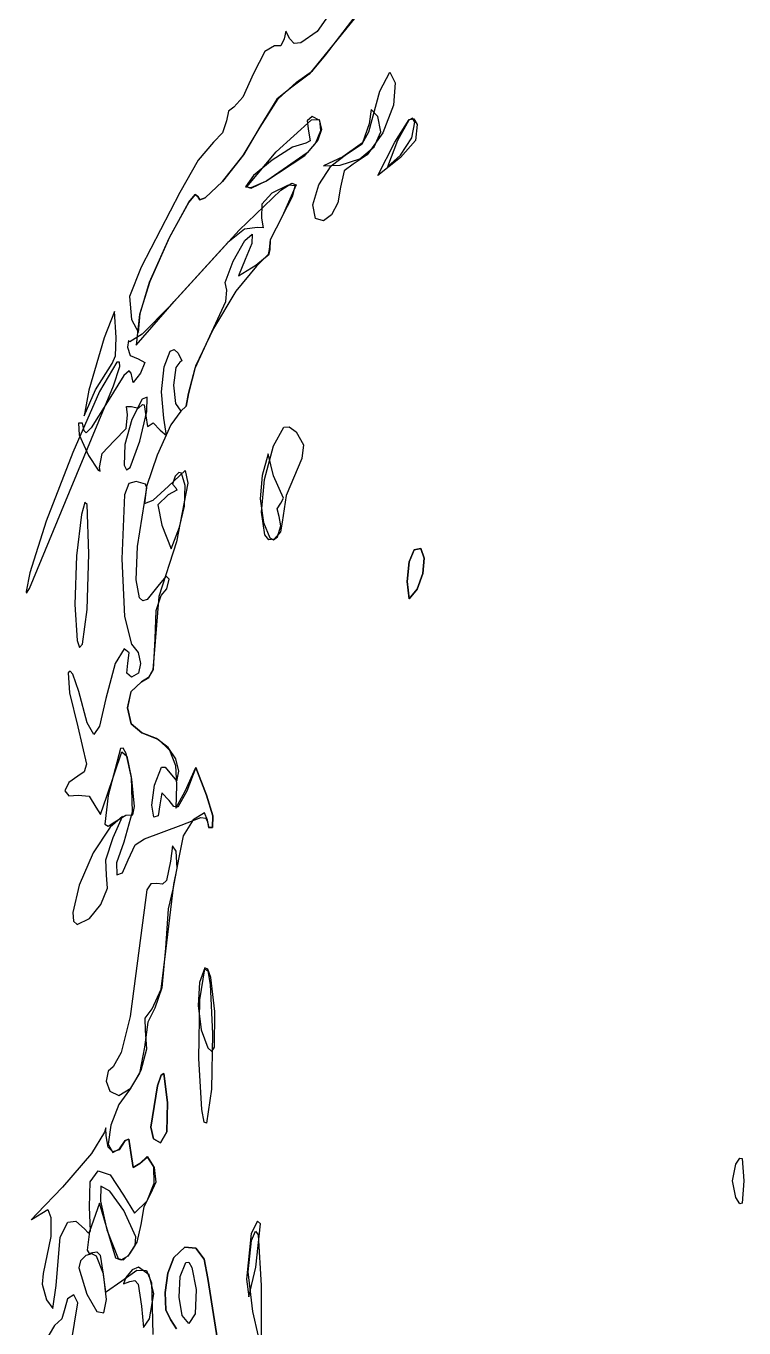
# Model space of a CAD drawing. Extents: x 21 to 195, y 1 to 197.
# Drawn here: x 20.78 to 47.44, y 49.22 to 97.55 of the extents above; entities that cross this region are included whole.
import ezdxf

# ---------------------------------------------------------------- set-up
doc = ezdxf.new("R2010")
doc.units = 0

msp = doc.modelspace()

# ---------------------------------------------------------------- linework, layer by layer
at = {"layer": 'Layer 1'}
for p, q in [((31.897481, 96.468404), (33.247563, 98.232294)), ((33.290954, 98.220565), (32.323637, 97.028969)), ((32.09346, 98.057471), (31.595944, 97.355288)), ((30.425603, 97.362167), (30.366777, 97.081533)), ((30.581266, 97.076594), (30.425603, 97.362167)), ((31.595944, 97.355288), (30.992727, 96.926421)), ((30.010824, 96.822594), (29.647595, 96.601358)), ((30.250846, 96.815009), (30.010824, 96.822594)), ((30.366777, 97.081533), (30.250846, 96.815009)), ((30.744436, 96.910019), (30.581266, 97.076594)), ((30.992727, 96.926421), (30.744436, 96.910019)), ((32.323637, 97.028969), (31.291276, 95.771624)), ((29.647595, 96.601358), (29.23436, 95.785073)), ((31.425464, 95.889055), (31.897481, 96.468404)), ((29.23436, 95.785073), (28.834971, 94.909037)), ((31.291276, 95.771624), (30.604197, 95.246381)), ((30.826447, 95.463693), (31.425464, 95.889055)), ((33.922074, 95.139137), (34.287596, 95.83971)), ((34.287596, 95.83971), (34.491458, 95.440409)), ((30.604197, 95.246381), (30.096285, 94.834381)), ((30.147614, 94.845758), (30.826447, 95.463693)), ((34.491458, 95.440409), (34.421696, 94.611072)), ((28.834971, 94.909037), (28.50411, 94.544706)), ((29.483069, 93.803167), (30.147614, 94.845758)), ((30.096285, 94.834381), (29.495769, 93.850086)), ((33.51391, 93.631011), (33.922074, 95.139137)), ((28.305099, 94.394378), (28.22224, 94.033178)), ((28.50411, 94.544706), (28.305099, 94.394378)), ((33.596813, 94.448354), (33.524493, 93.918525)), ((33.846932, 94.189459), (33.596813, 94.448354)), ((34.421696, 94.611072), (34.027555, 93.588325)), ((28.22224, 94.033178), (28.081085, 93.588942)), ((28.844375, 92.744673), (29.483069, 93.803167)), ((29.495769, 93.850086), (28.853057, 92.769081)), ((30.074324, 92.882416), (31.386306, 94.072513)), ((31.408178, 94.191928), (31.228305, 94.032296)), ((31.228305, 94.032296), (31.275181, 93.648297)), ((31.386306, 94.072513), (31.665993, 94.077804)), ((31.695279, 94.041066), (31.408178, 94.191928)), ((31.665993, 94.077804), (31.75002, 93.717442)), ((31.729603, 93.669243), (31.695279, 94.041066)), ((33.524493, 93.918525), (33.27358, 93.213234)), ((33.959772, 93.622368), (33.846932, 94.189459)), ((34.474524, 93.239427), (35.012158, 94.084595)), ((34.992094, 94.064311), (34.572244, 93.307161)), ((35.134269, 94.13415), (34.992094, 94.064311)), ((35.012158, 94.084595), (35.179871, 94.111065)), ((35.114155, 93.396634), (35.22065, 93.986964)), ((35.22065, 93.986964), (35.134269, 94.13415)), ((35.179871, 94.111065), (35.310608, 93.897358)), ((35.310608, 93.897358), (35.242302, 93.301957)), ((28.081085, 93.588942), (27.741756, 93.239427)), ((31.330038, 93.294593), (31.168995, 93.207325)), ((31.617668, 93.310672), (31.228041, 92.849828)), ((31.275181, 93.648297), (31.330038, 93.294593)), ((31.534335, 93.197607), (31.729603, 93.669243)), ((31.75002, 93.717442), (31.617668, 93.310672)), ((33.26798, 93.173767), (33.51391, 93.631011)), ((34.027555, 93.588325), (33.447235, 92.768866)), ((33.713009, 93.069565), (33.959772, 93.622368)), ((34.572244, 93.307161), (34.201783, 92.331641)), ((35.242302, 93.301957), (34.683722, 92.666869)), ((34.691483, 92.753652), (35.114155, 93.396634)), ((27.741756, 93.239427), (27.175768, 92.573779)), ((28.98671, 91.579695), (30.074324, 92.882416)), ((31.228041, 92.849828), (29.721546, 91.807854)), ((30.675486, 93.050096), (29.920998, 92.569414)), ((31.168995, 93.207325), (30.675486, 93.050096)), ((31.132658, 92.747302), (31.534335, 93.197607)), ((32.117312, 92.361843), (32.676768, 92.797749)), ((33.27358, 93.213234), (32.543771, 92.701088)), ((32.676768, 92.797749), (33.26798, 93.173767)), ((33.182018, 92.627358), (33.713009, 93.069565)), ((33.847638, 92.008938), (34.474524, 93.239427)), ((27.175768, 92.573779), (26.489394, 91.369704)), ((28.078218, 91.776501), (28.844375, 92.744673)), ((28.853057, 92.769081), (28.082849, 91.782498)), ((29.920998, 92.569414), (29.230209, 92.001022)), ((29.688782, 91.796345), (31.132658, 92.747302)), ((31.661076, 91.653646), (32.117312, 92.361843)), ((32.543771, 92.701088), (31.832041, 92.359511)), ((31.832041, 92.359511), (32.44217, 92.392055)), ((32.44217, 92.392055), (33.182018, 92.627358)), ((32.929357, 92.428038), (32.592322, 92.179506)), ((33.447235, 92.768866), (32.929357, 92.428038)), ((34.683722, 92.666869), (33.847638, 92.008938)), ((34.201783, 92.331641), (34.691483, 92.753652)), ((29.230209, 92.001022), (28.927796, 91.580665)), ((32.592322, 92.179506), (32.455576, 91.566907)), ((26.489394, 91.369704), (25.055352, 88.597222)), ((27.433902, 91.175902), (28.078218, 91.776501)), ((28.082849, 91.782498), (27.435341, 91.17222)), ((28.693573, 89.980354), (30.243393, 91.455429)), ((28.927796, 91.580665), (29.144264, 91.55494)), ((29.131845, 91.51915), (28.98671, 91.579695)), ((29.721546, 91.807854), (29.131845, 91.51915)), ((29.144264, 91.55494), (29.688782, 91.796345)), ((29.912752, 91.349596), (29.533428, 90.936889)), ((30.517662, 91.650455), (29.912752, 91.349596)), ((30.243393, 91.455429), (30.659148, 91.720776)), ((30.81571, 91.655741), (30.291989, 90.487759)), ((30.775074, 91.623925), (30.517662, 91.650455)), ((30.659148, 91.720776), (30.81571, 91.655741)), ((30.696134, 91.244771), (30.775074, 91.623925)), ((31.42676, 90.920777), (31.661076, 91.653646)), ((32.455576, 91.566907), (32.362531, 90.989597)), ((26.097105, 89.684087), (26.826231, 91.008509)), ((26.834163, 91.014021), (26.115582, 89.713367)), ((26.826231, 91.008509), (27.067341, 91.30322)), ((27.069788, 91.301048), (26.834163, 91.014021)), ((27.067341, 91.30322), (27.160731, 91.220126)), ((27.160731, 91.220126), (27.069788, 91.301048)), ((27.235787, 91.096282), (27.160731, 91.220126)), ((27.160731, 91.220126), (27.235342, 91.100083)), ((27.235342, 91.100083), (27.433902, 91.175902)), ((27.435341, 91.17222), (27.235787, 91.096282)), ((29.533428, 90.936889), (29.531399, 90.420731)), ((30.291989, 90.487759), (30.696134, 91.244771)), ((31.533062, 90.410853), (31.42676, 90.920777)), ((32.362531, 90.989597), (32.130579, 90.545438)), ((29.531399, 90.420731), (29.594414, 90.057987)), ((30.291989, 90.487759), (29.851237, 89.615736)), ((29.86279, 89.615736), (30.291989, 90.487759)), ((31.830497, 90.323001), (31.533062, 90.410853)), ((32.130579, 90.545438), (31.830497, 90.323001)), ((26.284783, 87.324046), (28.693573, 89.980354)), ((28.897369, 90.007496), (28.275157, 89.516208)), ((29.376177, 90.075714), (28.897369, 90.007496)), ((29.594414, 90.057987), (29.376177, 90.075714)), ((25.365863, 88.043685), (26.097105, 89.684087)), ((26.115582, 89.713367), (25.378414, 88.072657)), ((28.275157, 89.516208), (26.122858, 87.15189)), ((28.473065, 88.821941), (28.909055, 89.592849)), ((28.909055, 89.592849), (29.181796, 89.82242)), ((29.168964, 89.48243), (28.919329, 88.884736)), ((29.181796, 89.82242), (29.168964, 89.48243)), ((29.851237, 89.615736), (29.813974, 89.253036)), ((29.853485, 89.253036), (29.86279, 89.615736)), ((29.322202, 88.678008), (29.816841, 89.084055)), ((29.777374, 89.07162), (29.338077, 88.635674)), ((29.813974, 89.253036), (29.777374, 89.07162)), ((29.816841, 89.084055), (29.853485, 89.253036)), ((25.055352, 88.597222), (24.620377, 87.513179)), ((28.175541, 88.029911), (28.473065, 88.821941)), ((29.338077, 88.635674), (28.570724, 87.706948)), ((28.919329, 88.884736), (28.667137, 88.284749)), ((28.667137, 88.284749), (29.322202, 88.678008)), ((25.378414, 88.072657), (24.996085, 86.846384)), ((25.025013, 86.884132), (25.365863, 88.043685)), ((28.235998, 87.749849), (28.175541, 88.029911)), ((24.620377, 87.513179), (24.697635, 86.656943)), ((28.570724, 87.706948), (27.743476, 86.328462)), ((28.202881, 87.328588), (28.235998, 87.749849)), ((24.876493, 85.705853), (26.284783, 87.324046)), ((26.122858, 87.15189), (25.098567, 86.114987)), ((27.681079, 86.197979), (28.202881, 87.328588)), ((24.073218, 86.959979), (23.681282, 85.974317)), ((24.131074, 85.98984), (24.073218, 86.959979)), ((24.697635, 86.656943), (24.958823, 86.17033)), ((24.996085, 86.846384), (24.876493, 85.705853)), ((24.958823, 86.17033), (25.025013, 86.884132)), ((25.098567, 86.114987), (24.641543, 85.828973)), ((27.066716, 84.850587), (27.681079, 86.197979)), ((27.743476, 86.328462), (27.081791, 84.921865)), ((23.681282, 85.974317), (23.117542, 84.034038)), ((24.110524, 85.304612), (24.131074, 85.98984)), ((24.593874, 85.875231), (24.553349, 85.637062)), ((24.553349, 85.637062), (24.654199, 85.325559)), ((24.641543, 85.828973), (24.593874, 85.875231)), ((26.140337, 85.480627), (26.283297, 85.545733)), ((26.283297, 85.545733), (26.434008, 85.411989)), ((24.149771, 85.075792), (23.514059, 83.981452)), ((23.980437, 85.0197), (24.110524, 85.304612)), ((24.254022, 85.078035), (24.149771, 85.075792)), ((24.265702, 84.9125), (24.254022, 85.078035)), ((24.654199, 85.325559), (24.946343, 85.196089)), ((24.946343, 85.196089), (25.189408, 85.067766)), ((25.189408, 85.067766), (25.03983, 84.666922)), ((25.910265, 84.902225), (26.140337, 85.480627)), ((26.497861, 85.077908), (26.340522, 84.876296)), ((26.434008, 85.411989), (26.568064, 85.127209)), ((26.568064, 85.127209), (26.497861, 85.077908)), ((23.359195, 84.04956), (23.980437, 85.0197)), ((24.027357, 84.193847), (24.265702, 84.9125)), ((24.608548, 84.747124), (24.419117, 84.574318)), ((24.683877, 84.666922), (24.608548, 84.747124)), ((24.757475, 84.314232), (24.683877, 84.666922)), ((25.03983, 84.666922), (24.757475, 84.314232)), ((25.808979, 83.973515), (25.910265, 84.902225)), ((26.340522, 84.876296), (26.265733, 84.225949)), ((27.081791, 84.921865), (26.811128, 83.908802)), ((26.811128, 83.908802), (27.066716, 84.850587)), ((22.396464, 80.257197), (24.027357, 84.193847)), ((24.419117, 84.574318), (23.812515, 83.608588)), ((26.265733, 84.225949), (26.336509, 83.540722)), ((23.514059, 83.981452), (22.517423, 81.715669)), ((22.946092, 83.079421), (23.359195, 84.04956)), ((23.117542, 84.034038), (22.946092, 83.079421)), ((25.091897, 83.704483), (24.710688, 82.94219)), ((25.285451, 83.781405), (25.091897, 83.704483)), ((25.266412, 83.2394), (25.285451, 83.781405)), ((25.901666, 82.991226), (25.808979, 83.973515)), ((26.728666, 83.447633), (26.811128, 83.908802)), ((26.811128, 83.908802), (26.729857, 83.447633)), ((23.812515, 83.608588), (23.207501, 82.634171)), ((24.551585, 83.119285), (24.508414, 83.431538)), ((24.508414, 83.431538), (24.698341, 83.42973)), ((24.698341, 83.42973), (24.962483, 83.361335)), ((24.962483, 83.361335), (25.107563, 83.49958)), ((25.009844, 82.144912), (25.266412, 83.2394)), ((25.107563, 83.49958), (25.16952, 83.493891)), ((25.16952, 83.493891), (25.233858, 83.079421)), ((26.53455, 83.25581), (26.160385, 82.751365)), ((26.336509, 83.540722), (26.530317, 83.25581)), ((26.530317, 83.25581), (26.728666, 83.447633)), ((26.729857, 83.447633), (26.53455, 83.25581)), ((22.875316, 82.813911), (22.726664, 82.816601)), ((22.726664, 82.816601), (22.752638, 82.378451)), ((22.946445, 82.520973), (22.875316, 82.813911)), ((24.710688, 82.94219), (24.449015, 82.016942)), ((24.498845, 82.618296), (24.551585, 83.119285)), ((25.233858, 83.079421), (25.296961, 82.684751)), ((25.296961, 82.684751), (25.355566, 82.726643)), ((25.355566, 82.726643), (25.49972, 82.82035)), ((25.49972, 82.82035), (25.769022, 82.550254)), ((26.160385, 82.751365), (25.658426, 81.624785)), ((25.997666, 82.353624), (25.901666, 82.991226)), ((29.968138, 81.973815), (30.35615, 82.666538)), ((30.35615, 82.666538), (30.558441, 82.673357)), ((30.558441, 82.673357), (30.816922, 82.484285)), ((22.752638, 82.378451), (23.101667, 81.611159)), ((23.019757, 82.452044), (22.946445, 82.520973)), ((23.207501, 82.634171), (23.019757, 82.452044)), ((24.053462, 82.156201), (24.498845, 82.618296)), ((25.769022, 82.550254), (25.997666, 82.353624)), ((30.816922, 82.484285), (31.092045, 82.009886)), ((22.517423, 81.715669), (21.530245, 79.175646)), ((23.51724, 81.164542), (23.60689, 81.684581)), ((23.60689, 81.684581), (24.053462, 82.156201)), ((24.449015, 82.016942), (24.425996, 81.255206)), ((24.647276, 81.168511), (25.009844, 82.144912)), ((29.635143, 80.71545), (29.968138, 81.973815)), ((31.092045, 82.009886), (31.021886, 81.497917)), ((23.101667, 81.611159), (23.46278, 81.066911)), ((24.425996, 81.255206), (24.517619, 81.076921)), ((25.658426, 81.624785), (25.257009, 80.456202)), ((29.769877, 81.668309), (29.557152, 80.869972)), ((29.966374, 80.853745), (29.769877, 81.668309)), ((31.021886, 81.497917), (30.448798, 80.125567)), ((23.46278, 81.066911), (23.535204, 81.028149)), ((23.535204, 81.028149), (23.51724, 81.164542)), ((24.517619, 81.076921), (24.647276, 81.168511)), ((26.069941, 80.476625), (26.698151, 81.051256)), ((26.31865, 80.845631), (26.222606, 80.547357)), ((26.453633, 80.985425), (26.31865, 80.845631)), ((26.5621, 80.950632), (26.453633, 80.985425)), ((26.687479, 80.491309), (26.5621, 80.950632)), ((26.698151, 81.051256), (26.795606, 80.588456)), ((29.557152, 80.869972), (29.478582, 80.003528)), ((29.530385, 79.506794), (29.635143, 80.71545)), ((30.338908, 80.026127), (29.966374, 80.853745)), ((20.90827, 76.670327), (22.396464, 80.257197)), ((24.60734, 80.567256), (24.443591, 80.1496)), ((24.87861, 80.645253), (24.60734, 80.567256)), ((25.214367, 80.544094), (24.87861, 80.645253)), ((24.925882, 78.228724), (25.268077, 80.411714)), ((25.257009, 80.456202), (25.184469, 79.82575)), ((25.268077, 80.411714), (25.214367, 80.544094)), ((25.504306, 79.95738), (26.069941, 80.476625)), ((26.382547, 80.320918), (26.061475, 80.144308)), ((26.222606, 80.547357), (26.349342, 80.408892)), ((26.349342, 80.408892), (26.382547, 80.320918)), ((26.795606, 80.588456), (26.369891, 78.40013)), ((26.670777, 79.735719), (26.687479, 80.491309)), ((22.969866, 79.860658), (22.842375, 79.419349)), ((23.053734, 79.792015), (22.969866, 79.860658)), ((23.121423, 77.96414), (23.053734, 79.792015)), ((24.443591, 80.1496), (24.341682, 77.77752)), ((25.184469, 79.82575), (25.504306, 79.95738)), ((26.061475, 80.144308), (25.673772, 79.774288)), ((25.673772, 79.774288), (25.831111, 79.022474)), ((29.478582, 80.003528), (29.596663, 79.128484)), ((30.113615, 79.631898), (30.245069, 79.846211)), ((30.245069, 79.846211), (30.338908, 80.026127)), ((30.448798, 80.125567), (30.292694, 79.137127)), ((22.842375, 79.419349), (22.65424, 77.881711)), ((26.487983, 78.951918), (26.670777, 79.735719)), ((29.651382, 78.662933), (29.530385, 79.506794)), ((30.177688, 79.35091), (30.113615, 79.631898)), ((30.243482, 78.993634), (30.177688, 79.35091)), ((21.530245, 79.175646), (20.92291, 77.258584)), ((25.831111, 79.022474), (26.174716, 78.140529)), ((26.174716, 78.140529), (26.487983, 78.951918)), ((29.596663, 79.128484), (29.834865, 78.555594)), ((30.232149, 78.778748), (29.995655, 78.498951)), ((30.116658, 78.595613), (30.243482, 78.993634)), ((30.292694, 79.137127), (30.232149, 78.778748)), ((26.369891, 78.40013), (25.71928, 76.376639)), ((29.795764, 78.476264), (29.651382, 78.662933)), ((29.995655, 78.498951), (29.795764, 78.476264)), ((29.834865, 78.555594), (29.975096, 78.479568)), ((29.975096, 78.479568), (30.116658, 78.595613)), ((22.65424, 77.881711), (22.601472, 76.077836)), ((23.056379, 75.888262), (23.121423, 77.96414)), ((24.872877, 76.989905), (24.925882, 78.228724)), ((35.005985, 77.657179), (35.189605, 78.113365)), ((35.189605, 78.113365), (35.005985, 77.657179)), ((35.189605, 78.113365), (35.443986, 78.162517)), ((35.443986, 78.162517), (35.189605, 78.113365)), ((35.443986, 78.162517), (35.560419, 77.801994)), ((35.560419, 77.801994), (35.443986, 78.162517)), ((24.341682, 77.77752), (24.445311, 75.632366)), ((34.935605, 76.935087), (35.005985, 77.657179)), ((35.005985, 77.657179), (34.935605, 76.935087)), ((35.560419, 77.801994), (35.522137, 77.231856)), ((35.522137, 77.231856), (35.560419, 77.801994)), ((20.92291, 77.258584), (20.784357, 76.557724)), ((24.997144, 76.326059), (24.872877, 76.989905)), ((25.981747, 77.130129), (25.724572, 76.817611)), ((26.094989, 77.014814), (25.981747, 77.130129)), ((26.013276, 76.663051), (26.094989, 77.014814)), ((35.007175, 76.28721), (34.935605, 76.935087)), ((34.935605, 76.935087), (35.007175, 76.28721)), ((35.522137, 77.231856), (35.312372, 76.652159)), ((35.312372, 76.652159), (35.522137, 77.231856)), ((20.784357, 76.557724), (20.806428, 76.497948)), ((20.806428, 76.497948), (20.90827, 76.670327)), ((25.724572, 76.817611), (25.285451, 76.260768)), ((25.71928, 76.376639), (25.576405, 74.706588)), ((25.611374, 75.859996), (25.802183, 76.407331)), ((25.802183, 76.407331), (26.013276, 76.663051)), ((35.312372, 76.652159), (35.007175, 76.28721)), ((35.007175, 76.28721), (35.312372, 76.652159)), ((22.601472, 76.077836), (22.678416, 74.743067)), ((22.879417, 74.612749), (23.056379, 75.888262)), ((25.121619, 76.217121), (24.997144, 76.326059)), ((25.285451, 76.260768), (25.121619, 76.217121)), ((24.445311, 75.632366), (24.69446, 74.612749)), ((25.578522, 74.807835), (25.611374, 75.859996)), ((22.678416, 74.743067), (22.763763, 74.481393)), ((22.763763, 74.481393), (22.879417, 74.612749)), ((24.429171, 74.43636), (24.087814, 73.892244)), ((24.610146, 74.280917), (24.429171, 74.43636)), ((24.69446, 74.612749), (24.950219, 74.301952)), ((25.576405, 74.706588), (25.491915, 73.652355)), ((25.511935, 73.667216), (25.578522, 74.807835)), ((24.566754, 73.907193), (24.610146, 74.280917)), ((24.950219, 74.301952), (25.038198, 73.890612)), ((22.425943, 73.598656), (22.35272, 73.539246)), ((22.35272, 73.539246), (22.400168, 72.798015)), ((22.523376, 73.488269), (22.425943, 73.598656)), ((22.74007, 72.848859), (22.523376, 73.488269)), ((24.087814, 73.892244), (23.746193, 72.584275)), ((24.523892, 73.533469), (24.566754, 73.907193)), ((24.705396, 73.378026), (24.523892, 73.533469)), ((24.957043, 73.531661), (24.705396, 73.378026)), ((25.038198, 73.890612), (24.957043, 73.531661)), ((25.491915, 73.652355), (25.325381, 73.364306)), ((25.345754, 73.370651), (25.511935, 73.667216)), ((25.066641, 73.207987), (24.678607, 72.843485)), ((24.682278, 72.845023), (25.076519, 73.210809)), ((25.325381, 73.364306), (25.066641, 73.207987)), ((25.076519, 73.210809), (25.345754, 73.370651)), ((22.400168, 72.798015), (22.707967, 71.532644)), ((23.053596, 71.683071), (22.74007, 72.848859)), ((23.746193, 72.584275), (23.513828, 71.56209)), ((24.552555, 72.245079), (24.682278, 72.845023)), ((24.678607, 72.843485), (24.553437, 72.244065)), ((24.686489, 71.655455), (24.552555, 72.245079)), ((24.553437, 72.244065), (24.689014, 71.654766)), ((22.707967, 71.532644), (23.023439, 70.15681)), ((23.297239, 71.257918), (23.053596, 71.683071)), ((23.513828, 71.56209), (23.297239, 71.257918)), ((25.083221, 71.320625), (24.686489, 71.655455)), ((24.689014, 71.654766), (25.083221, 71.320625)), ((25.083221, 71.320625), (25.697187, 71.073691)), ((25.628302, 71.106417), (25.083221, 71.320625)), ((26.063812, 70.770864), (25.628302, 71.106417)), ((25.697187, 71.073691), (26.11298, 70.67019)), ((23.785704, 68.968301), (24.338683, 70.605632)), ((24.294763, 70.732191), (23.830154, 68.989468)), ((24.393761, 70.75139), (24.294763, 70.732191)), ((24.338683, 70.605632), (24.522304, 70.448447)), ((24.505459, 70.542882), (24.393761, 70.75139)), ((26.351486, 70.353886), (26.063812, 70.770864)), ((26.11298, 70.67019), (26.334569, 70.104103)), ((23.023439, 70.15681), (22.946291, 69.863387)), ((24.712452, 69.592365), (24.505459, 70.542882)), ((24.522304, 70.448447), (24.686346, 69.673857)), ((26.334569, 70.104103), (26.365922, 69.36941)), ((26.453058, 69.895402), (26.351486, 70.353886)), ((22.712906, 69.707018), (22.368418, 69.471098)), ((22.946291, 69.863387), (22.712906, 69.707018)), ((24.686346, 69.673857), (24.718802, 68.370122)), ((25.558413, 69.374348), (25.817926, 70.037174)), ((25.817926, 70.037174), (25.956033, 70.035592)), ((25.956033, 70.035592), (26.124269, 69.831902)), ((26.124269, 69.831902), (26.389206, 69.520222)), ((26.389206, 69.520222), (26.453058, 69.895402)), ((26.686597, 69.14469), (27.091234, 70.026635)), ((27.091234, 70.026635), (26.7568, 69.153157)), ((27.091234, 70.026635), (27.490226, 69.007459)), ((27.490226, 69.007459), (27.091234, 70.026635)), ((22.368418, 69.471098), (22.225014, 69.166915)), ((22.225014, 69.166915), (22.371461, 68.973945)), ((24.807614, 68.586948), (24.712452, 69.592365)), ((25.450992, 68.626459), (25.558413, 69.374348)), ((26.365922, 69.36941), (26.344755, 68.51873)), ((26.344755, 68.51873), (26.686597, 69.14469)), ((26.7568, 69.153157), (26.423116, 68.550391)), ((22.371461, 68.973945), (22.723489, 69.005343)), ((22.723489, 69.005343), (23.125039, 68.964553)), ((23.125039, 68.964553), (23.372601, 68.553081)), ((23.548064, 68.288542), (23.785704, 68.968301)), ((23.830154, 68.989468), (23.716251, 67.928576)), ((25.758086, 68.644804), (25.690132, 68.231656)), ((25.825731, 69.091553), (25.758086, 68.644804)), ((26.092872, 68.800379), (25.825731, 69.091553)), ((26.271471, 68.57615), (26.092872, 68.800379)), ((27.490226, 69.007459), (27.717238, 68.2332)), ((27.717238, 68.2332), (27.490226, 69.007459)), ((23.372601, 68.553081), (23.548064, 68.288542)), ((24.360379, 68.210975), (23.909882, 67.80872)), ((24.025593, 67.434775), (24.360379, 68.210975)), ((24.080979, 68.016506), (24.484601, 68.261643)), ((24.718802, 68.370122), (24.419999, 67.259797)), ((24.484601, 68.261643), (24.749846, 68.266273)), ((24.749846, 68.266273), (24.807614, 68.586948)), ((25.534072, 68.187603), (25.450992, 68.626459)), ((25.690132, 68.231656), (25.534072, 68.187603)), ((26.423116, 68.550391), (26.271471, 68.57615)), ((26.546544, 67.89127), (27.271591, 68.170802)), ((27.410983, 68.347015), (26.987517, 68.086356)), ((27.271591, 68.170802), (27.455091, 68.144327)), ((27.516684, 68.070834), (27.410983, 68.347015)), ((27.455091, 68.144327), (27.516684, 68.006628)), ((27.717238, 68.2332), (27.702951, 67.80237)), ((27.702951, 67.80237), (27.717238, 68.2332)), ((23.909882, 67.80872), (23.273007, 66.86)), ((23.716251, 67.928576), (23.832386, 67.85371)), ((23.832386, 67.85371), (24.080979, 68.016506)), ((25.176708, 67.382917), (26.546544, 67.89127)), ((26.987517, 68.086356), (26.613793, 67.495188)), ((27.571453, 67.80431), (27.516684, 68.070834)), ((27.516684, 68.006628), (27.571453, 67.785436)), ((27.702951, 67.80237), (27.571453, 67.80431)), ((27.571453, 67.785436), (27.702951, 67.80237)), ((23.748354, 66.605173), (24.025593, 67.434775)), ((24.419999, 67.259797), (24.142451, 66.487875)), ((24.834425, 67.152817), (25.176708, 67.382917)), ((26.613793, 67.495188), (26.45835, 66.690766)), ((23.273007, 66.86), (22.761678, 65.664359)), ((24.573104, 66.602572), (24.834425, 67.152817)), ((26.220181, 67.123272), (26.146494, 66.549302)), ((26.352869, 66.919366), (26.220181, 67.123272)), ((26.39829, 66.293406), (26.352869, 66.919366)), ((23.773004, 66.033541), (23.748354, 66.605173)), ((24.142451, 66.487875), (24.153299, 66.040596)), ((24.365847, 66.116267), (24.573104, 66.602572)), ((26.146494, 66.549302), (26.000709, 65.834971)), ((26.45835, 66.690766), (26.237864, 65.513899)), ((26.275964, 65.684643), (26.39829, 66.293406)), ((23.810327, 65.545103), (23.773004, 66.033541)), ((24.153299, 66.040596), (24.365847, 66.116267)), ((26.000709, 65.834971), (25.847945, 65.703313)), ((22.761678, 65.664359), (22.518239, 64.640167)), ((23.559088, 64.939356), (23.810327, 65.545103)), ((25.264902, 65.485236), (25.104035, 64.258362)), ((25.421337, 65.7141), (25.264902, 65.485236)), ((25.640611, 65.719921), (25.421337, 65.7141)), ((25.847945, 65.703313), (25.640611, 65.719921)), ((25.9694, 63.215197), (26.275964, 65.684643)), ((26.237864, 65.513899), (26.065532, 64.777872)), ((23.142816, 64.423765), (23.559088, 64.939356)), ((26.065532, 64.777872), (25.960933, 63.318209)), ((22.518239, 64.640167), (22.541461, 64.323106)), ((22.541461, 64.323106), (22.685037, 64.205798)), ((22.685037, 64.205798), (23.142816, 64.423765)), ((25.104035, 64.258362), (24.656272, 60.780191)), ((25.960933, 63.318209), (25.821409, 61.851314)), ((25.796053, 61.805805), (25.9694, 63.215197)), ((27.428489, 62.591839), (27.224678, 62.051785)), ((27.241738, 61.400772), (27.41967, 62.549153)), ((27.41967, 62.549153), (27.532421, 62.480209)), ((27.538837, 62.547179), (27.428489, 62.591839)), ((27.532421, 62.480209), (27.618543, 61.971208)), ((27.643464, 62.227419), (27.538837, 62.547179)), ((27.224678, 62.051785), (27.179649, 61.193735)), ((27.618543, 61.971208), (27.704671, 60.144133)), ((27.788323, 60.975057), (27.643464, 62.227419)), ((25.464222, 61.070307), (25.796053, 61.805805)), ((25.821409, 61.851314), (25.564411, 61.098529)), ((27.198478, 59.231628), (27.241738, 61.400772)), ((25.21247, 60.722821), (25.464222, 61.070307)), ((25.564411, 61.098529), (25.311822, 60.572273)), ((27.179649, 61.193735), (27.284176, 60.291699)), ((27.779856, 59.647024), (27.788323, 60.975057)), ((24.656272, 60.780191), (24.322489, 59.446894)), ((25.311822, 60.572273), (25.183058, 59.64967)), ((25.226096, 60.269501), (25.21247, 60.722821)), ((25.271395, 59.583392), (25.226096, 60.269501)), ((27.284176, 60.291699), (27.529031, 59.619684)), ((27.704671, 60.144133), (27.665584, 58.09011)), ((24.322489, 59.446894), (24.022771, 58.914128)), ((25.183058, 59.64967), (25.00173, 58.686454)), ((25.053235, 58.78801), (25.271395, 59.583392)), ((27.529031, 59.619684), (27.686624, 59.480623)), ((27.686624, 59.480623), (27.779856, 59.647024)), ((27.305679, 57.331919), (27.198478, 59.231628)), ((23.832623, 58.758685), (23.753601, 58.384961)), ((24.022771, 58.914128), (23.832623, 58.758685)), ((25.00173, 58.686454), (24.622493, 58.062169)), ((24.67315, 58.129947), (25.053235, 58.78801)), ((25.669538, 58.208572), (25.807745, 58.610833)), ((25.807745, 58.610833), (25.669538, 58.208572)), ((25.807745, 58.610833), (25.902063, 58.663876)), ((25.902063, 58.663876), (25.807745, 58.610833)), ((25.902063, 58.663876), (26.037486, 57.59121)), ((26.037486, 57.59121), (25.902063, 58.663876)), ((23.753601, 58.384961), (23.894315, 58.011237)), ((23.894315, 58.011237), (24.232674, 57.855794)), ((24.622493, 58.062169), (24.226191, 57.524916)), ((24.232674, 57.855794), (24.67315, 58.129947)), ((25.41986, 56.677956), (25.669538, 58.208572)), ((25.669538, 58.208572), (25.41986, 56.677956)), ((27.665584, 58.09011), (27.488815, 56.831327)), ((24.226191, 57.524916), (23.935458, 56.745734)), ((26.037486, 57.59121), (26.012086, 56.508843)), ((26.012086, 56.508843), (26.037486, 57.59121)), ((27.392501, 56.867343), (27.305679, 57.331919)), ((23.742577, 56.651498), (23.69892, 56.494071)), ((23.759246, 56.356487), (23.742577, 56.651498)), ((23.935458, 56.745734), (23.834696, 56.044009)), ((25.522099, 56.245528), (25.41986, 56.677956)), ((25.41986, 56.677956), (25.522099, 56.245528)), ((27.488815, 56.831327), (27.392501, 56.867343)), ((23.69892, 56.494071), (23.214204, 55.697013)), ((23.830733, 55.936864), (23.759246, 56.356487)), ((24.460921, 56.180098), (24.240407, 55.833952)), ((24.254458, 55.868596), (24.460921, 56.180098)), ((24.460921, 56.180098), (24.5963, 56.232398)), ((24.5963, 56.232398), (24.460921, 56.180098)), ((24.5963, 56.232398), (24.671882, 55.739126)), ((24.671882, 55.739126), (24.5963, 56.232398)), ((25.772902, 56.091904), (25.522099, 56.245528)), ((25.522099, 56.245528), (25.772902, 56.091904)), ((26.012086, 56.508843), (25.772902, 56.091904)), ((25.772902, 56.091904), (26.012086, 56.508843)), ((23.214204, 55.697013), (22.136819, 54.454661)), ((24.010732, 55.757779), (23.830733, 55.936864)), ((23.834696, 56.044009), (24.008307, 55.739126)), ((24.008307, 55.739126), (24.254458, 55.868596)), ((24.240407, 55.833952), (24.010732, 55.757779)), ((24.671882, 55.739126), (24.767573, 55.17521)), ((24.767573, 55.17521), (24.671882, 55.739126)), ((25.287259, 55.585844), (25.003494, 55.327787)), ((25.527369, 55.211017), (25.287259, 55.585844)), ((24.767573, 55.17521), (25.003494, 55.327787)), ((25.003494, 55.327787), (24.767573, 55.17521)), ((25.003494, 55.327787), (25.289376, 55.57676)), ((25.289376, 55.57676), (25.539011, 55.180678)), ((25.547433, 54.597669), (25.527369, 55.211017)), ((25.539011, 55.180678), (25.599291, 54.637356)), ((47.019046, 54.68066), (47.142077, 55.298154)), ((47.142077, 55.298154), (47.282714, 55.526583)), ((47.282714, 55.526583), (47.374734, 55.509247)), ((47.374734, 55.509247), (47.440174, 54.680792)), ((23.13624, 53.710653), (23.167229, 54.643524)), ((23.167229, 54.643524), (23.460884, 55.053281)), ((23.460884, 55.053281), (23.909452, 54.90232)), ((23.909452, 54.90232), (24.405182, 54.153036)), ((25.599291, 54.637356), (25.411658, 54.198544)), ((47.142077, 54.063431), (47.019046, 54.68066)), ((47.440174, 54.680792), (47.374734, 53.852337)), ((22.136819, 54.454661), (21.181629, 53.458416)), ((23.559573, 54.486411), (23.547491, 53.932947)), ((23.889729, 54.301556), (23.559573, 54.486411)), ((24.414354, 53.587533), (23.889729, 54.301556)), ((24.405182, 54.153036), (24.816345, 53.48805)), ((25.411658, 54.198544), (25.154306, 53.715503)), ((25.279366, 53.948072), (25.547433, 54.597669)), ((23.172399, 52.826326), (23.13624, 53.710653)), ((23.512521, 53.855027), (23.14259, 52.799074)), ((23.830859, 52.767324), (23.512521, 53.855027)), ((23.547491, 53.932947), (23.787821, 52.871746)), ((24.816345, 53.48805), (25.279366, 53.948072)), ((25.154306, 53.715503), (25.047238, 53.065774)), ((47.282714, 53.835001), (47.142077, 54.063431)), ((47.374734, 53.852337), (47.282714, 53.835001)), ((21.181629, 53.458416), (20.971643, 53.237445)), ((20.971643, 53.237445), (20.990291, 53.253805)), ((20.990291, 53.253805), (21.590719, 53.617519)), ((21.590719, 53.617519), (21.710399, 53.320045)), ((21.710399, 53.320045), (21.705725, 52.623347)), ((22.336845, 53.146208), (22.633002, 53.191143)), ((22.633002, 53.191143), (22.952442, 52.906671)), ((24.860574, 52.608883), (24.414354, 53.587533)), ((29.38321, 53.189236), (29.147929, 52.726755)), ((29.495063, 53.090204), (29.38321, 53.189236)), ((22.055504, 52.598696), (22.336845, 53.146208)), ((22.952442, 52.906671), (23.095262, 52.74952)), ((23.14259, 52.799074), (23.056556, 52.111113)), ((23.095262, 52.74952), (23.172399, 52.826326)), ((23.787821, 52.871746), (24.210625, 51.80768)), ((24.11952, 51.817381), (23.830859, 52.767324)), ((25.047238, 53.065774), (24.90379, 52.40436)), ((29.147929, 52.726755), (28.966602, 51.03589)), ((29.152163, 52.476282), (29.299839, 52.817104)), ((29.299839, 52.817104), (29.401709, 52.684289)), ((29.311971, 51.483565), (29.495063, 53.090204)), ((29.401709, 52.684289), (29.510232, 50.800234)), ((21.705725, 52.623347), (21.41433, 51.251084)), ((21.901164, 50.800234), (22.055504, 52.598696)), ((24.90379, 52.40436), (24.558993, 51.892435)), ((24.642954, 51.972868), (24.83023, 52.27968)), ((24.83023, 52.27968), (24.860574, 52.608883)), ((26.269614, 51.83846), (26.678533, 52.22404)), ((26.678533, 52.22404), (26.269614, 51.83846)), ((26.678533, 52.22404), (27.08484, 52.186784)), ((27.08484, 52.186784), (26.678533, 52.22404)), ((29.035878, 51.308543), (29.152163, 52.476282)), ((22.807511, 51.721475), (22.745141, 51.456269)), ((23.009945, 51.910779), (22.807511, 51.721475)), ((23.223475, 51.980431), (23.009945, 51.910779)), ((23.056556, 52.111113), (23.125772, 51.992078)), ((23.125772, 51.992078), (23.269237, 52.026138)), ((23.3995, 51.893846), (23.223475, 51.980431)), ((23.269237, 52.026138), (23.419134, 52.049845)), ((23.658351, 51.231329), (23.3995, 51.893846)), ((23.419134, 52.049845), (23.534967, 51.92661)), ((23.534967, 51.92661), (23.636126, 51.295534)), ((24.305621, 51.744577), (24.11952, 51.817381)), ((24.210625, 51.80768), (24.404565, 51.75871)), ((24.558993, 51.892435), (24.305621, 51.744577)), ((24.404565, 51.75871), (24.642954, 51.972868)), ((26.047827, 51.25346), (26.269614, 51.83846)), ((26.269614, 51.83846), (26.047827, 51.25346)), ((27.08484, 52.186784), (27.398476, 51.781955)), ((27.398476, 51.781955), (27.08484, 52.186784)), ((27.398476, 51.781955), (27.529384, 51.064818)), ((27.529384, 51.064818), (27.398476, 51.781955)), ((21.41433, 51.251084), (21.38505, 50.849976)), ((22.745141, 51.456269), (23.046281, 50.472856)), ((23.636126, 51.295534), (23.730538, 50.551349)), ((23.773853, 50.278586), (23.658351, 51.231329)), ((24.343799, 50.97874), (24.894948, 51.370968)), ((24.727289, 51.382906), (24.484557, 51.098331)), ((24.963927, 51.476278), (24.727289, 51.382906)), ((24.894948, 51.370968), (25.252555, 51.351935)), ((25.355654, 51.199314), (24.963927, 51.476278)), ((25.252555, 51.351935), (25.436595, 50.904474)), ((25.947616, 50.538252), (26.047827, 51.25346)), ((26.047827, 51.25346), (25.947616, 50.538252)), ((26.509834, 51.129222), (26.722933, 51.656779)), ((26.722933, 51.656779), (26.834395, 51.661056)), ((26.834395, 51.661056), (26.942053, 51.47404)), ((26.942053, 51.47404), (27.096878, 50.657359)), ((29.209313, 49.830447), (29.035878, 51.308543)), ((29.051577, 50.383295), (29.311971, 51.483565)), ((21.38505, 50.849976), (21.538861, 50.271067)), ((21.782851, 49.941396), (21.901164, 50.800234)), ((23.730538, 50.551349), (24.343799, 50.97874)), ((24.484557, 51.098331), (24.408974, 50.867526)), ((24.408974, 50.867526), (24.639779, 50.943109)), ((24.639779, 50.943109), (24.821058, 50.982477)), ((24.821058, 50.982477), (24.952826, 50.844508)), ((24.952826, 50.844508), (25.071932, 50.027297)), ((25.533201, 50.487243), (25.355654, 51.199314)), ((25.436595, 50.904474), (25.467044, 50.011422)), ((26.466993, 50.368963), (26.509834, 51.129222)), ((27.529384, 51.064818), (28.052907, 47.801621)), ((28.052907, 47.801621), (27.529384, 51.064818)), ((28.966602, 51.03589), (29.051577, 50.383295)), ((29.510232, 50.800234), (29.512702, 48.723342)), ((21.538861, 50.271067), (21.782851, 49.941396)), ((22.321455, 50.300568), (22.225014, 49.94757)), ((22.553098, 50.447456), (22.321455, 50.300568)), ((22.707923, 50.159369), (22.553098, 50.447456)), ((23.046281, 50.472856), (23.414174, 49.832939)), ((23.674579, 49.790319), (23.773853, 50.278586)), ((25.37003, 49.559867), (25.533201, 50.487243)), ((25.9793, 49.897591), (25.947616, 50.538252)), ((25.947616, 50.538252), (25.9793, 49.897591)), ((26.579463, 49.685698), (26.466993, 50.368963)), ((27.096878, 50.657359), (27.068568, 49.750455)), ((22.225014, 49.94757), (22.111243, 49.55678)), ((22.582025, 49.404291), (22.707923, 50.159369)), ((23.414174, 49.832939), (23.674579, 49.790319)), ((25.071932, 50.027297), (25.146633, 49.234649)), ((25.467044, 50.011422), (25.487566, 48.978747)), ((26.153197, 49.53623), (25.9793, 49.897591)), ((25.9793, 49.897591), (26.153197, 49.53623)), ((29.412601, 48.921923), (29.209313, 49.830447)), ((21.837664, 49.318919), (21.479848, 48.70277)), ((22.111243, 49.55678), (21.837664, 49.318919)), ((22.423231, 48.430095), (22.582025, 49.404291)), ((25.146633, 49.234649), (25.37003, 49.559867)), ((26.368744, 49.195711), (26.153197, 49.53623)), ((26.153197, 49.53623), (26.368744, 49.195711)), ((26.832295, 49.389122), (26.579463, 49.685698)), ((27.068568, 49.750455), (26.832295, 49.389122))]:
    msp.add_line(p, q, dxfattribs=at)

doc.saveas('drawing.dxf')
